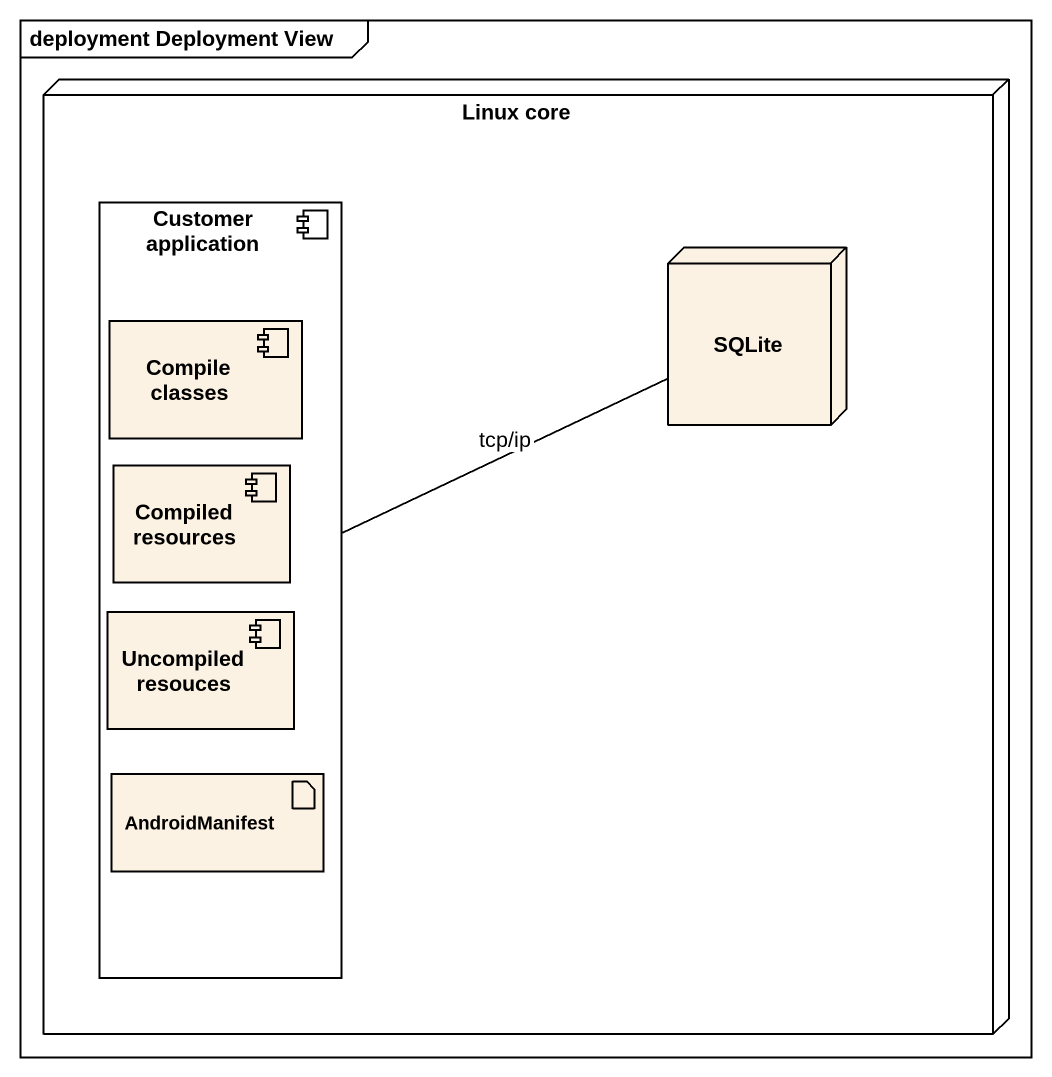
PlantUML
@startuml
mainframe deployment Deployment View
node "Linux core" as Linux_core {
  component "Customer application" as Customer_application {
    component "Compile classes" as Compile_classes
    component "Compiled resources" as Compiled_resources
    component "Uncompiled resouces" as Uncompiled_resouces
    artifact AndroidManifest
  }
  node SQLite
}
Customer_application -right- SQLite : tcp/ip
@enduml
